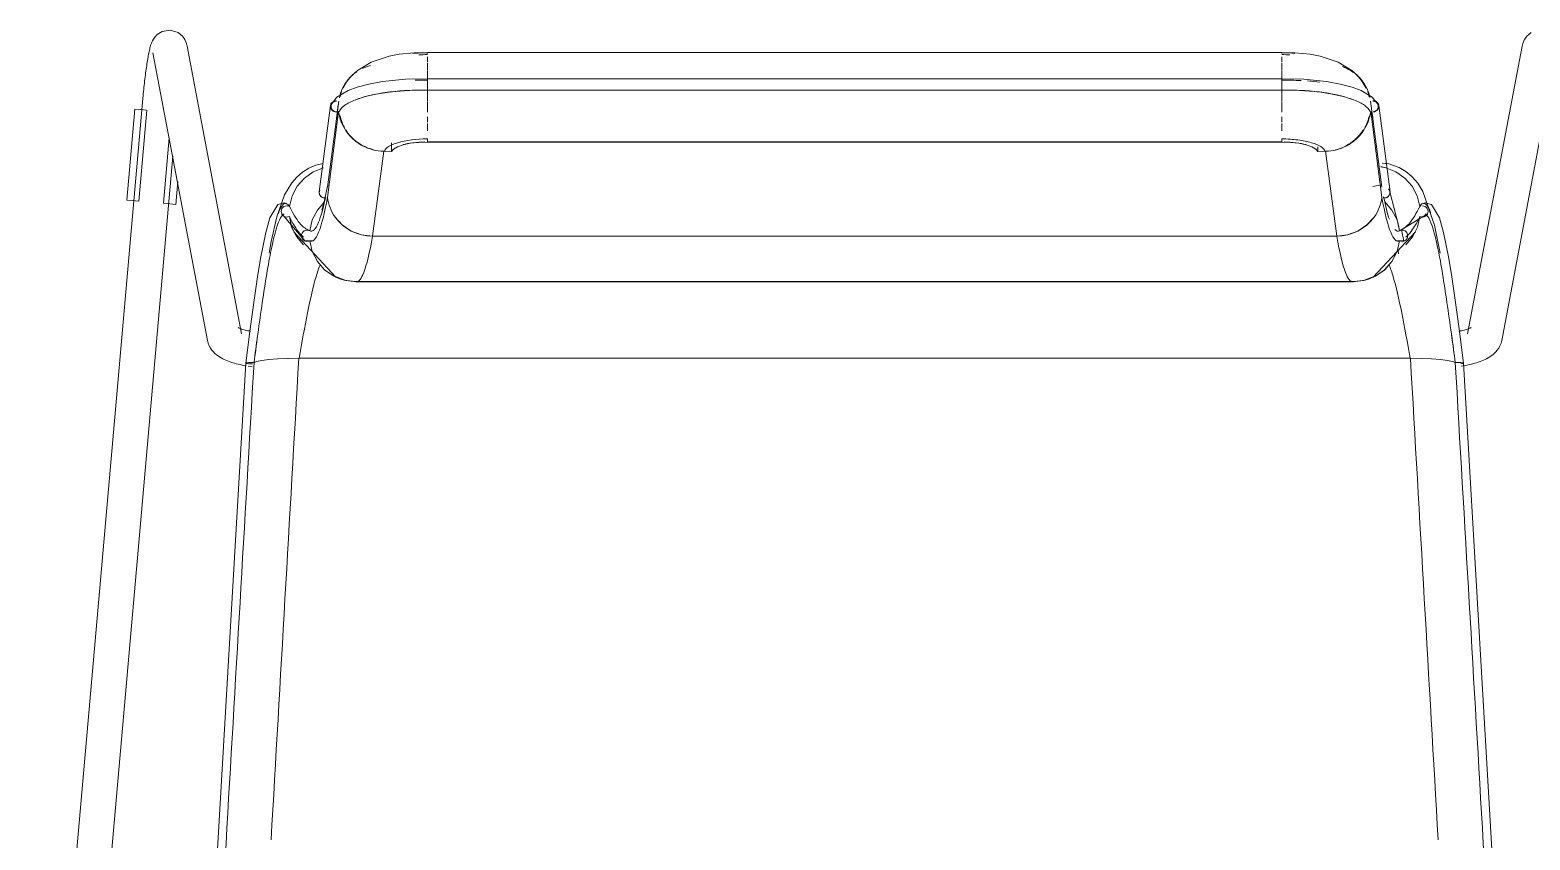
# Model space of a CAD drawing. Header units: millimetres. Extents: x 155927 to 295199, y -4084 to 97293.
# Drawn here: x 213931 to 214448, y 12869 to 13148 of the extents above; entities that cross this region are included whole.
import ezdxf

# ---------------------------------------------------------------- set-up
doc = ezdxf.new("R2010")
doc.units = ezdxf.units.MM
doc.header["$MEASUREMENT"] = 0
doc.layers.add('I-FURN', color=8, linetype='CONTINUOUS', lineweight=9)

msp = doc.modelspace()

# ---------------------------------------------------------------- linework, layer by layer
at = {"layer": 'I-FURN'}
for p, q in [((213974.63, 13146.8), (213973.78, 13145.89)), ((213976.29, 13147.84), (213974.63, 13146.8)), ((213979.05, 13148.32), (213976.29, 13147.84)), ((213981.8, 13147.49), (213979.05, 13148.32)), ((213981.8, 13147.49), (213983.38, 13146.17)), ((214448.74, 13147.49), (214447.16, 13146.17)), ((213972.02, 13141.71), (213971.92, 13141.29)), ((213972.12, 13142.13), (213972.02, 13141.71)), ((213972.23, 13142.53), (213972.12, 13142.13)), ((213972.34, 13142.93), (213972.23, 13142.53)), ((213972.47, 13143.32), (213972.34, 13142.93)), ((213972.61, 13143.73), (213972.47, 13143.32)), ((213972.78, 13144.15), (213972.61, 13143.73)), ((213973, 13144.63), (213972.78, 13144.15)), ((213973.3, 13145.19), (213973, 13144.63)), ((213973.78, 13145.89), (213973.3, 13145.19)), ((213983.38, 13146.17), (213984.12, 13145.09)), ((213984.12, 13145.09), (213984.5, 13144.29)), ((213984.5, 13144.29), (213984.71, 13143.66)), ((213984.71, 13143.66), (213984.85, 13143.15)), ((213984.85, 13143.15), (213984.94, 13142.73)), ((214003.75, 13043.44), (213984.94, 13142.73)), ((214445.6, 13142.73), (214426.79, 13043.44)), ((214445.69, 13143.15), (214445.6, 13142.73)), ((214445.82, 13143.66), (214445.69, 13143.15)), ((214446.04, 13144.29), (214445.82, 13143.66)), ((214446.41, 13145.09), (214446.04, 13144.29)), ((214447.16, 13146.17), (214446.41, 13145.09)), ((213971.07, 13136.66), (213970.98, 13136.06)), ((213971.16, 13137.24), (213971.07, 13136.66)), ((213971.25, 13137.81), (213971.16, 13137.24)), ((213971.34, 13138.36), (213971.25, 13137.81)), ((213971.44, 13138.9), (213971.34, 13138.36)), ((213971.53, 13139.41), (213971.44, 13138.9)), ((213971.63, 13139.91), (213971.53, 13139.41)), ((213971.72, 13140.39), (213971.63, 13139.91)), ((213971.82, 13140.84), (213971.72, 13140.39)), ((213971.92, 13141.29), (213971.82, 13140.84)), ((213973.14, 13140.5), (213991.96, 13041.21)), ((214043.75, 13134.4), (214048.47, 13137.27)), ((214048.47, 13137.27), (214054.62, 13139.29)), ((214054.62, 13139.29), (214058.11, 13139.95)), ((214058.11, 13139.95), (214063.32, 13140.46)), ((214063.32, 13140.46), (214067.84, 13140.55)), ((214067.84, 13140.55), (214067.84, 13140.38)), ((214362.69, 13140.55), (214067.84, 13140.55)), ((214067.84, 13140.25), (214067.84, 13140.53)), ((214067.84, 13137.3), (214067.84, 13139.05)), ((214067.84, 13134.45), (214067.84, 13137.03)), ((214362.69, 13140.38), (214362.69, 13140.55)), ((214367.21, 13140.46), (214362.69, 13140.55)), ((214362.69, 13140.53), (214362.69, 13140.25)), ((214362.69, 13139.05), (214362.69, 13137.3)), ((214362.69, 13137.03), (214362.69, 13134.45)), ((214372.42, 13139.95), (214367.21, 13140.46)), ((214375.92, 13139.29), (214372.42, 13139.95)), ((214382.07, 13137.27), (214375.92, 13139.29)), ((214386.78, 13134.4), (214382.07, 13137.27)), ((214438.58, 13041.21), (214457.39, 13140.5)), ((213970.36, 13131.43), (213970.28, 13130.72)), ((213970.45, 13132.13), (213970.36, 13131.43)), ((213970.53, 13132.81), (213970.45, 13132.13)), ((213970.62, 13133.49), (213970.53, 13132.81)), ((213970.71, 13134.15), (213970.62, 13133.49)), ((213970.8, 13134.8), (213970.71, 13134.15)), ((213970.88, 13135.44), (213970.8, 13134.8)), ((213970.98, 13136.06), (213970.88, 13135.44)), ((214040.1, 13130.5), (214041.77, 13132.57)), ((214041.77, 13132.57), (214043.75, 13134.4)), ((214052.39, 13130.56), (214060.28, 13131.36)), ((214060.28, 13131.36), (214067.84, 13131.51)), ((214067.84, 13134.29), (214067.84, 13131.27)), ((214067.84, 13131.26), (214067.84, 13134.28)), ((214362.69, 13131.51), (214067.84, 13131.51)), ((214067.84, 13127.55), (214067.84, 13131.51)), ((214067.84, 13131.51), (214067.84, 13131.44)), ((214067.84, 13131.44), (214067.84, 13131.24)), ((214067.84, 13131.24), (214067.84, 13130.94)), ((214362.69, 13131.27), (214362.69, 13134.29)), ((214362.69, 13134.28), (214362.69, 13131.26)), ((214362.69, 13131.51), (214362.69, 13127.66)), ((214370.25, 13131.36), (214362.69, 13131.51)), ((214362.69, 13131.44), (214362.69, 13131.51)), ((214362.69, 13131.24), (214362.69, 13131.44)), ((214362.69, 13130.94), (214362.69, 13131.24)), ((214378.14, 13130.56), (214370.25, 13131.36)), ((214388.76, 13132.57), (214386.78, 13134.4)), ((214390.43, 13130.5), (214388.76, 13132.57)), ((213969.82, 13126.31), (213969.75, 13125.56)), ((213969.89, 13127.06), (213969.82, 13126.31)), ((213969.96, 13127.8), (213969.89, 13127.06)), ((213970.04, 13128.54), (213969.96, 13127.8)), ((213970.12, 13129.27), (213970.04, 13128.54)), ((213970.2, 13130), (213970.12, 13129.27)), ((213970.28, 13130.72), (213970.2, 13130)), ((214036.64, 13125.12), (214040.47, 13127.42)), ((214038.77, 13128.23), (214040.1, 13130.5)), ((214040.47, 13127.42), (214043.64, 13128.61)), ((214043.64, 13128.61), (214047.68, 13129.69)), ((214050.01, 13126.15), (214046.51, 13125.35)), ((214047.68, 13129.69), (214052.39, 13130.56)), ((214055.44, 13126.98), (214050.01, 13126.15)), ((214061.43, 13127.46), (214055.44, 13126.98)), ((214067.84, 13127.55), (214061.43, 13127.46)), ((214067.84, 13130.94), (214067.84, 13130.55)), ((214067.84, 13130.55), (214067.84, 13130.09)), ((214067.84, 13130.09), (214067.84, 13129.6)), ((214067.84, 13129.6), (214067.84, 13129.1)), ((214067.84, 13129.1), (214067.84, 13128.63)), ((214067.84, 13128.63), (214067.84, 13128.21)), ((214067.84, 13128.21), (214067.84, 13127.88)), ((214067.84, 13127.88), (214067.84, 13127.66)), ((214067.84, 13127.66), (214067.84, 13127.55)), ((214067.84, 13127.58), (214067.84, 13123.76)), ((214067.84, 13123.76), (214067.84, 13127.58)), ((214067.84, 13127.55), (214362.69, 13127.55)), ((214362.69, 13130.55), (214362.69, 13130.94)), ((214362.69, 13130.09), (214362.69, 13130.55)), ((214362.69, 13129.6), (214362.69, 13130.09)), ((214362.69, 13129.1), (214362.69, 13129.6)), ((214362.69, 13128.63), (214362.69, 13129.1)), ((214362.69, 13128.21), (214362.69, 13128.63)), ((214362.69, 13127.88), (214362.69, 13128.21)), ((214362.69, 13127.66), (214362.69, 13127.88)), ((214362.69, 13123.76), (214362.69, 13127.58)), ((214362.69, 13127.58), (214362.69, 13123.76)), ((214368.92, 13127.47), (214362.69, 13127.55)), ((214375.48, 13126.94), (214368.92, 13127.47)), ((214379.49, 13126.34), (214375.48, 13126.94)), ((214382.86, 13129.69), (214378.14, 13130.56)), ((214383.93, 13125.38), (214379.49, 13126.34)), ((214386.9, 13128.61), (214382.86, 13129.69)), ((214390.07, 13127.42), (214386.9, 13128.61)), ((214393.9, 13125.12), (214390.07, 13127.42)), ((214391.76, 13128.23), (214390.43, 13130.5)), ((213969.67, 13124.65), (213930.72, 12681.33)), ((213964.09, 13089.63), (213966.85, 13121.04)), ((213966.85, 13121.04), (213968.89, 13120.86)), ((213969.68, 13124.81), (213969.67, 13124.65)), ((213969.75, 13125.56), (213969.68, 13124.81)), ((214030.53, 13092.46), (214034.39, 13122.24)), ((214033.38, 13094.1), (214037.23, 13123.8)), ((214034.75, 13122.74), (214036.64, 13125.12)), ((214036.46, 13117.83), (214037.08, 13122.61)), ((214043.68, 13124.47), (214043.17, 13124.28)), ((214046.51, 13125.35), (214043.68, 13124.47)), ((214067.84, 13120.01), (214067.84, 13123.57)), ((214362.69, 13123.57), (214362.69, 13120.01)), ((214387.36, 13124.28), (214383.93, 13125.38)), ((214393.31, 13123.8), (214397.15, 13094.1)), ((214395.79, 13122.74), (214393.9, 13125.12)), ((214396.15, 13122.24), (214400, 13092.46)), ((213968.32, 13089.26), (213971.08, 13120.67)), ((213968.89, 13120.86), (213970.96, 13120.68)), ((214033.36, 13090.55), (214037.21, 13120.26)), ((214067.84, 13116.54), (214067.84, 13118.38)), ((214067.84, 13116.06), (214067.84, 13113.87)), ((214362.69, 13118.38), (214362.69, 13116.54)), ((214362.69, 13113.87), (214362.69, 13116.06)), ((214397.17, 13090.55), (214393.33, 13120.26)), ((214394.03, 13118.17), (214393.76, 13120.27)), ((213978.76, 13111.12), (213976.77, 13088.52)), ((214067.84, 13113.56), (214067.84, 13113.91)), ((214362.69, 13113.91), (214362.69, 13113.56)), ((214048.91, 13077.18), (214052.77, 13106.46)), ((214052.77, 13106.46), (214055.49, 13106.39)), ((214055.49, 13109.39), (214055.49, 13106.39)), ((214055.49, 13106.39), (214056.13, 13107.25)), ((214056.13, 13107.25), (214057.48, 13108.04)), ((214057.48, 13108.04), (214059.46, 13108.71)), ((214059.46, 13108.71), (214061.95, 13109.22)), ((214061.95, 13109.22), (214064.8, 13109.54)), ((214064.8, 13109.54), (214067.84, 13109.65)), ((214362.69, 13109.7), (214067.84, 13109.7)), ((214067.84, 13109.65), (214362.69, 13109.65)), ((214362.69, 13109.65), (214365.73, 13109.54)), ((214365.73, 13109.54), (214368.58, 13109.22)), ((214368.58, 13109.22), (214371.07, 13108.71)), ((214371.07, 13108.71), (214373.06, 13108.04)), ((214373.06, 13108.04), (214374.41, 13107.25)), ((214374.41, 13107.25), (214375.05, 13106.39)), ((214375.05, 13106.39), (214375.05, 13108.05)), ((214375.05, 13106.39), (214377.76, 13106.46)), ((214377.76, 13106.46), (214381.62, 13077.18)), ((213942.67, 12680.28), (213979.97, 13104.78)), ((214026.97, 13100.63), (214024.77, 13099.25)), ((214029.34, 13101.65), (214026.97, 13100.63)), ((214031.99, 13100.8), (214028.47, 13099.4)), ((214031.85, 13102.31), (214029.34, 13101.65)), ((214396.8, 13101.16), (214398.54, 13100.79)), ((214398.55, 13100.8), (214396.81, 13101.17)), ((214399.54, 13102.13), (214397.27, 13102.43)), ((214402.06, 13099.4), (214398.55, 13100.8)), ((214403.14, 13100.84), (214399.54, 13102.13)), ((214405.41, 13099.5), (214403.14, 13100.84)), ((213981, 13088.15), (213981.7, 13096.04)), ((214021.06, 13095.6), (214018.56, 13091.49)), ((214022.8, 13097.57), (214021.06, 13095.6)), ((214024.77, 13099.25), (214022.8, 13097.57)), ((214025.39, 13097.22), (214022.91, 13094.4)), ((214028.47, 13099.4), (214025.39, 13097.22)), ((214405.15, 13097.22), (214402.06, 13099.4)), ((214407.63, 13094.4), (214405.15, 13097.22)), ((214407.58, 13097.72), (214405.41, 13099.5)), ((214409.57, 13095.48), (214407.58, 13097.72)), ((214411.38, 13092.65), (214409.57, 13095.48)), ((214018.56, 13091.49), (214015.88, 13083.86)), ((214021.17, 13091.08), (214020.27, 13087.45)), ((214022.91, 13094.4), (214021.17, 13091.08)), ((214030.59, 13092.7), (214030.52, 13092.23)), ((214030.52, 13092.23), (214030.59, 13091.76)), ((214030.77, 13093.14), (214030.59, 13092.7)), ((214030.59, 13091.76), (214030.78, 13091.32)), ((214030.78, 13091.32), (214031.07, 13090.93)), ((214031.07, 13090.93), (214031.45, 13090.63)), ((214031.45, 13090.63), (214031.91, 13090.44)), ((214031.91, 13090.44), (214032.4, 13090.36)), ((214032.13, 13088.59), (214033.51, 13094.88)), ((214032.4, 13090.36), (214032.89, 13090.4)), ((214397.03, 13094.88), (214394.03, 13094.29)), ((214397.64, 13090.4), (214398.14, 13090.36)), ((214398.14, 13090.36), (214398.63, 13090.44)), ((214398.63, 13090.44), (214399.08, 13090.63)), ((214399.08, 13090.63), (214399.46, 13090.93)), ((214399.46, 13090.93), (214399.76, 13091.32)), ((214399.76, 13093.14), (214399.47, 13093.52)), ((214399.95, 13092.7), (214399.76, 13093.14)), ((214399.76, 13091.32), (214399.95, 13091.76)), ((214400.02, 13092.23), (214399.95, 13092.7)), ((214399.95, 13091.76), (214400.02, 13092.23)), ((214399.99, 13092.54), (214402.95, 13080.93)), ((214409.37, 13091.08), (214407.63, 13094.4)), ((214410.27, 13087.45), (214409.37, 13091.08)), ((214415.37, 13080.94), (214411.38, 13092.65)), ((213966.13, 13089.45), (213964.09, 13089.63)), ((213968.2, 13089.27), (213966.13, 13089.45)), ((213978.96, 13088.33), (213976.89, 13088.51)), ((213981, 13088.15), (213978.96, 13088.33)), ((214013.49, 13083.5), (214016.26, 13088.13)), ((214016.26, 13088.13), (214018.44, 13088.66)), ((214017.39, 13085.74), (214017.47, 13086.23)), ((214017.46, 13086.23), (214017.39, 13085.74)), ((214017.45, 13085.26), (214017.39, 13085.74)), ((214017.39, 13085.74), (214017.45, 13085.26)), ((214017.63, 13084.8), (214017.45, 13085.26)), ((214017.45, 13085.26), (214017.63, 13084.8)), ((214017.66, 13086.68), (214017.46, 13086.23)), ((214017.47, 13086.23), (214017.66, 13086.68)), ((214017.59, 13084.89), (214025.71, 13075.47)), ((214017.74, 13084.62), (214017.61, 13084.83)), ((214017.92, 13084.4), (214017.63, 13084.8)), ((214017.63, 13084.8), (214017.92, 13084.39)), ((214017.66, 13086.68), (214017.96, 13087.08)), ((214017.96, 13087.08), (214017.66, 13086.68)), ((214018.35, 13087.39), (214017.96, 13087.08)), ((214017.96, 13087.08), (214018.35, 13087.38)), ((214018.35, 13087.38), (214018.8, 13087.58)), ((214018.8, 13087.58), (214018.35, 13087.39)), ((214018.44, 13088.66), (214019.36, 13088.37)), ((214019.3, 13087.66), (214018.8, 13087.58)), ((214018.8, 13087.58), (214019.3, 13087.65)), ((214019.79, 13087.61), (214019.3, 13087.66)), ((214019.3, 13087.65), (214019.8, 13087.61)), ((214020.27, 13087.45), (214019.79, 13087.61)), ((214019.8, 13087.61), (214020.27, 13087.45)), ((214029.87, 13086.19), (214028.12, 13082.79)), ((214032.38, 13089.06), (214029.87, 13086.19)), ((214031.38, 13086.16), (214032.13, 13088.59)), ((214400.66, 13086.19), (214398.16, 13089.06)), ((214402.42, 13082.79), (214400.66, 13086.19)), ((214412.95, 13084.89), (214403.56, 13079.18)), ((214410.27, 13087.45), (214410.74, 13087.61)), ((214410.74, 13087.61), (214410.27, 13087.45)), ((214412.09, 13088.66), (214411.18, 13088.37)), ((214411.73, 13087.58), (214411.24, 13087.66)), ((214411.24, 13087.65), (214411.73, 13087.58)), ((214411.73, 13087.58), (214412.19, 13087.38)), ((214412.19, 13087.39), (214411.73, 13087.58)), ((214414.28, 13088.13), (214412.09, 13088.66)), ((214412.58, 13087.08), (214412.19, 13087.39)), ((214412.19, 13087.38), (214412.57, 13087.08)), ((214412.57, 13087.08), (214412.87, 13086.68)), ((214412.88, 13086.68), (214412.58, 13087.08)), ((214412.9, 13084.8), (214412.61, 13084.4)), ((214412.62, 13084.39), (214412.9, 13084.8)), ((214412.87, 13086.68), (214413.07, 13086.23)), ((214413.07, 13086.23), (214412.88, 13086.68)), ((214413.08, 13085.26), (214412.9, 13084.8)), ((214412.9, 13084.8), (214413.09, 13085.26)), ((214413.07, 13086.23), (214413.14, 13085.74)), ((214413.15, 13085.74), (214413.07, 13086.23)), ((214413.14, 13085.74), (214413.08, 13085.26)), ((214413.09, 13085.26), (214413.15, 13085.74)), ((214417.05, 13083.5), (214414.28, 13088.13)), ((214012.08, 13078.5), (214013.49, 13083.5)), ((214015.88, 13083.86), (214013.99, 13075.34)), ((214018.3, 13084.08), (214017.92, 13084.4)), ((214017.92, 13084.39), (214018.3, 13084.08)), ((214018.75, 13083.87), (214018.3, 13084.08)), ((214018.3, 13084.08), (214018.75, 13083.87)), ((214019.24, 13083.78), (214018.75, 13083.87)), ((214018.75, 13083.87), (214019.24, 13083.78)), ((214019.74, 13083.81), (214019.24, 13083.78)), ((214019.24, 13083.78), (214019.74, 13083.81)), ((214020.21, 13083.96), (214019.74, 13083.81)), ((214019.74, 13083.81), (214020.21, 13083.96)), ((214021.01, 13080.35), (214020.21, 13083.96)), ((214020.21, 13083.96), (214021, 13080.35)), ((214021, 13080.35), (214022.64, 13077.02)), ((214022.65, 13077.02), (214021.01, 13080.35)), ((214028.12, 13082.79), (214027.22, 13079.08)), ((214035.99, 13083.79), (214038.48, 13081.05)), ((214038.48, 13081.05), (214041.59, 13078.97)), ((214388.94, 13078.97), (214392.05, 13081.05)), ((214392.05, 13081.05), (214394.54, 13083.79)), ((214403.31, 13079.08), (214402.42, 13082.79)), ((214402.95, 13080.93), (214403.28, 13079.06)), ((214409.53, 13080.35), (214407.89, 13077.02)), ((214407.9, 13077.02), (214409.54, 13080.35)), ((214410.32, 13083.96), (214409.53, 13080.35)), ((214409.54, 13080.35), (214410.32, 13083.96)), ((214410.79, 13083.81), (214410.32, 13083.96)), ((214410.32, 13083.96), (214410.8, 13083.81)), ((214411.29, 13083.78), (214410.79, 13083.81)), ((214410.8, 13083.81), (214411.3, 13083.78)), ((214411.78, 13083.87), (214411.29, 13083.78)), ((214411.3, 13083.78), (214411.79, 13083.87)), ((214412.23, 13084.08), (214411.78, 13083.87)), ((214411.79, 13083.87), (214412.24, 13084.08)), ((214412.61, 13084.4), (214412.23, 13084.08)), ((214412.24, 13084.08), (214412.62, 13084.39)), ((214417.28, 13071.27), (214415.37, 13080.94)), ((214418.45, 13078.5), (214417.05, 13083.5)), ((214010.28, 13069.48), (214012.08, 13078.5)), ((214013.99, 13075.34), (214013.26, 13071.27)), ((214021.7, 13078.7), (214036.3, 13063)), ((214022.64, 13077.02), (214025.04, 13074.19)), ((214025.04, 13074.19), (214022.65, 13077.02)), ((214024.45, 13077.82), (214024.38, 13077.32)), ((214024.38, 13077.32), (214024.45, 13076.83)), ((214024.39, 13077.32), (214024.45, 13077.81)), ((214024.45, 13076.83), (214024.39, 13077.32)), ((214024.45, 13077.81), (214024.64, 13078.28)), ((214024.64, 13078.28), (214024.45, 13077.82)), ((214024.64, 13076.37), (214024.45, 13076.83)), ((214024.45, 13076.83), (214024.64, 13076.37)), ((214024.64, 13078.28), (214024.93, 13078.68)), ((214024.93, 13078.68), (214024.64, 13078.28)), ((214024.93, 13075.97), (214024.64, 13076.37)), ((214024.64, 13076.37), (214024.93, 13075.97)), ((214024.93, 13078.68), (214025.32, 13078.99)), ((214025.31, 13078.99), (214024.93, 13078.68)), ((214025.32, 13075.66), (214024.93, 13075.97)), ((214024.93, 13075.97), (214025.31, 13075.66)), ((214025.76, 13079.2), (214025.31, 13078.99)), ((214025.31, 13075.66), (214025.76, 13075.45)), ((214025.32, 13078.99), (214025.77, 13079.19)), ((214025.77, 13075.46), (214025.32, 13075.66)), ((214025.41, 13075.6), (214028.29, 13075.55)), ((214026.26, 13079.28), (214025.76, 13079.2)), ((214025.76, 13075.45), (214026.26, 13075.37)), ((214025.77, 13079.19), (214026.26, 13079.28)), ((214026.26, 13075.37), (214025.77, 13075.46)), ((214026.26, 13079.28), (214026.76, 13079.24)), ((214026.75, 13079.24), (214026.26, 13079.28)), ((214026.76, 13075.41), (214026.26, 13075.37)), ((214026.26, 13075.37), (214026.75, 13075.41)), ((214026.55, 13079.36), (214026.98, 13079.18)), ((214027.22, 13079.08), (214026.75, 13079.24)), ((214026.75, 13075.41), (214027.22, 13075.57)), ((214026.76, 13079.24), (214027.23, 13079.08)), ((214027.23, 13075.57), (214026.76, 13075.41)), ((214027.22, 13075.57), (214028.12, 13071.86)), ((214041.59, 13078.97), (214045.14, 13077.66)), ((214045.14, 13077.66), (214048.91, 13077.18)), ((214381.62, 13077.18), (214048.91, 13077.18)), ((214048.91, 13077.18), (214381.62, 13077.18)), ((214381.62, 13077.18), (214385.39, 13077.66)), ((214385.39, 13077.66), (214388.94, 13078.97)), ((214408.84, 13078.7), (214394.24, 13063)), ((214405.12, 13075.6), (214402.24, 13075.55)), ((214402.42, 13071.86), (214403.31, 13075.57)), ((214403.31, 13079.08), (214403.78, 13079.24)), ((214403.78, 13079.24), (214403.31, 13079.08)), ((214403.78, 13075.41), (214403.31, 13075.57)), ((214403.31, 13075.57), (214403.78, 13075.41)), ((214403.78, 13079.24), (214404.28, 13079.28)), ((214404.28, 13079.28), (214403.78, 13079.24)), ((214404.28, 13075.37), (214403.78, 13075.41)), ((214403.78, 13075.41), (214404.28, 13075.37)), ((214404.82, 13075.47), (214403.99, 13079.36)), ((214404.28, 13079.28), (214404.77, 13079.19)), ((214404.77, 13079.2), (214404.28, 13079.28)), ((214404.77, 13075.46), (214404.28, 13075.37)), ((214404.28, 13075.37), (214404.77, 13075.45)), ((214405.22, 13078.99), (214404.77, 13079.2)), ((214404.77, 13079.19), (214405.22, 13078.99)), ((214405.22, 13075.66), (214404.77, 13075.46)), ((214404.77, 13075.45), (214405.22, 13075.66)), ((214405.22, 13078.99), (214405.6, 13078.68)), ((214405.6, 13078.68), (214405.22, 13078.99)), ((214405.6, 13075.97), (214405.22, 13075.66)), ((214405.22, 13075.66), (214405.6, 13075.97)), ((214407.89, 13077.02), (214405.49, 13074.19)), ((214405.49, 13074.19), (214407.9, 13077.02)), ((214405.6, 13078.68), (214405.89, 13078.28)), ((214405.9, 13078.28), (214405.6, 13078.68)), ((214405.89, 13076.37), (214405.6, 13075.97)), ((214405.6, 13075.97), (214405.9, 13076.37)), ((214405.89, 13078.28), (214406.08, 13077.81)), ((214406.08, 13076.83), (214405.89, 13076.37)), ((214406.09, 13077.82), (214405.9, 13078.28)), ((214405.9, 13076.37), (214406.09, 13076.83)), ((214406.08, 13077.81), (214406.15, 13077.32)), ((214406.15, 13077.32), (214406.08, 13076.83)), ((214406.15, 13077.32), (214406.09, 13077.82)), ((214406.09, 13076.83), (214406.15, 13077.32)), ((214420.26, 13069.48), (214418.45, 13078.5)), ((214009.24, 13063.16), (214010.28, 13069.48)), ((214029.87, 13068.47), (214028.12, 13071.86)), ((214028.12, 13071.86), (214029.87, 13068.46)), ((214402.41, 13071.86), (214400.66, 13068.47)), ((214400.66, 13068.46), (214402.42, 13071.86)), ((214421.29, 13063.16), (214420.26, 13069.48)), ((214032.38, 13065.6), (214029.87, 13068.47)), ((214029.87, 13068.46), (214032.38, 13065.59)), ((214035.52, 13063.42), (214032.38, 13065.6)), ((214032.38, 13065.59), (214035.51, 13063.42)), ((214398.15, 13065.6), (214395.02, 13063.42)), ((214395.02, 13063.42), (214398.16, 13065.59)), ((214400.66, 13068.47), (214398.15, 13065.6)), ((214398.16, 13065.59), (214400.66, 13068.46)), ((214008.06, 13055.15), (214009.24, 13063.16)), ((214035.2, 13063.6), (214039.66, 13061.87)), ((214035.51, 13063.42), (214039.08, 13062.05)), ((214039.09, 13062.06), (214035.52, 13063.42)), ((214036.3, 13063), (214038.22, 13062.29)), ((214039.08, 13062.05), (214042.88, 13061.58)), ((214042.88, 13061.58), (214039.09, 13062.06)), ((214039.66, 13061.87), (214043.41, 13061.43)), ((214387.66, 13061.58), (214042.88, 13061.58)), ((214042.88, 13061.58), (214387.66, 13061.58)), ((214043.41, 13061.43), (214348.21, 13061.43)), ((214348.21, 13061.43), (214387.12, 13061.43)), ((214390.87, 13061.87), (214387.12, 13061.43)), ((214391.45, 13062.06), (214387.66, 13061.58)), ((214387.66, 13061.58), (214391.45, 13062.05)), ((214395.34, 13063.6), (214390.87, 13061.87)), ((214395.02, 13063.42), (214391.45, 13062.06)), ((214391.45, 13062.05), (214395.02, 13063.42)), ((214394.24, 13063), (214392.31, 13062.29)), ((214422.47, 13055.15), (214421.29, 13063.16)), ((214006.71, 13045.22), (214008.06, 13055.15)), ((214423.83, 13045.22), (214422.47, 13055.15)), ((214002.53, 13045.67), (214002.55, 13045.66)), ((214002.55, 13045.66), (214002.63, 13045.61)), ((214002.63, 13045.61), (214002.71, 13045.57)), ((214002.71, 13045.57), (214002.87, 13045.49)), ((214002.87, 13045.49), (214003.06, 13045.4)), ((214003.06, 13045.4), (214003.29, 13045.31)), ((214003.29, 13045.31), (214003.56, 13045.21)), ((214003.56, 13045.21), (214003.87, 13045.1)), ((214003.87, 13045.1), (214004.2, 13044.99)), ((214004.2, 13044.99), (214004.57, 13044.89)), ((214004.57, 13044.89), (214004.96, 13044.78)), ((214004.96, 13044.78), (214005.38, 13044.67)), ((214005.15, 13033.36), (214006.71, 13045.22)), ((214005.38, 13044.67), (214005.83, 13044.57)), ((214005.83, 13044.57), (214006.3, 13044.47)), ((214006.3, 13044.47), (214006.79, 13044.37)), ((214424.24, 13044.47), (214423.74, 13044.37)), ((214425.38, 13033.36), (214423.83, 13045.22)), ((214424.71, 13044.57), (214424.24, 13044.47)), ((214425.15, 13044.67), (214424.71, 13044.57)), ((214425.57, 13044.78), (214425.15, 13044.67)), ((214425.97, 13044.89), (214425.57, 13044.78)), ((214426.33, 13044.99), (214425.97, 13044.89)), ((214426.67, 13045.1), (214426.33, 13044.99)), ((214426.97, 13045.21), (214426.67, 13045.1)), ((214427.24, 13045.31), (214426.97, 13045.21)), ((214427.47, 13045.4), (214427.24, 13045.31)), ((214427.67, 13045.49), (214427.47, 13045.4)), ((214427.82, 13045.57), (214427.67, 13045.49)), ((214427.91, 13045.61), (214427.82, 13045.57)), ((214427.98, 13045.66), (214427.91, 13045.61)), ((214428.01, 13045.67), (214427.98, 13045.66)), ((213991.96, 13041.21), (213992.22, 13040.22)), ((213992.22, 13040.22), (213992.58, 13039.33)), ((213992.58, 13039.33), (213993.02, 13038.54)), ((213993.02, 13038.54), (213993.5, 13037.85)), ((214437.52, 13038.54), (214437.03, 13037.85)), ((214437.95, 13039.33), (214437.52, 13038.54)), ((214438.32, 13040.22), (214437.95, 13039.33)), ((214438.58, 13041.21), (214438.32, 13040.22)), ((214005.15, 13033.36), (213985.86, 12701.45)), ((213993.5, 13037.85), (213994.01, 13037.25)), ((213994.01, 13037.25), (213994.53, 13036.73)), ((213994.53, 13036.73), (213995.06, 13036.28)), ((213995.06, 13036.28), (213995.6, 13035.88)), ((213995.6, 13035.88), (213996.13, 13035.52)), ((213996.13, 13035.52), (213996.67, 13035.19)), ((213996.67, 13035.19), (213997.21, 13034.9)), ((213997.21, 13034.9), (213997.76, 13034.63)), ((213997.76, 13034.63), (213998.32, 13034.38)), ((213998.32, 13034.38), (213998.89, 13034.15)), ((213998.89, 13034.15), (213999.47, 13033.93)), ((213999.47, 13033.93), (214000.06, 13033.72)), ((214000.06, 13033.72), (214000.67, 13033.53)), ((214000.67, 13033.53), (214001.28, 13033.34)), ((214001.28, 13033.34), (214001.91, 13033.17)), ((214001.91, 13033.17), (214002.56, 13033.01)), ((214002.56, 13033.01), (214003.21, 13032.86)), ((214005.23, 13033.41), (214005.15, 13033.36)), ((214005.15, 13033.36), (214005.22, 13033.41)), ((214005.15, 13033.36), (214005.22, 13033.31)), ((214005.21, 13033.31), (214005.15, 13033.36)), ((214005.4, 13033.26), (214005.21, 13033.31)), ((214005.22, 13033.41), (214005.41, 13033.46)), ((214005.22, 13033.31), (214005.4, 13033.26)), ((214005.42, 13033.46), (214005.23, 13033.41)), ((214005.4, 13033.26), (214005.69, 13033.21)), ((214005.69, 13033.21), (214005.4, 13033.26)), ((214005.41, 13033.46), (214005.71, 13033.51)), ((214005.72, 13033.51), (214005.42, 13033.46)), ((214005.69, 13033.21), (214006.07, 13033.18)), ((214006.07, 13033.18), (214005.69, 13033.21)), ((214005.71, 13033.51), (214006.1, 13033.54)), ((214006.1, 13033.54), (214005.72, 13033.51)), ((214006.07, 13033.18), (214006.52, 13033.16)), ((214006.52, 13033.16), (214006.07, 13033.18)), ((214006.56, 13033.56), (214006.1, 13033.54)), ((214006.1, 13033.54), (214006.55, 13033.56)), ((214006.52, 13033.16), (214007.01, 13033.15)), ((214007.01, 13033.15), (214006.52, 13033.16)), ((214006.55, 13033.56), (214007.05, 13033.57)), ((214007.05, 13033.57), (214006.56, 13033.56)), ((214007.01, 13033.15), (214007.51, 13033.15)), ((214007.51, 13033.15), (214007.01, 13033.15)), ((214007.55, 13033.57), (214007.05, 13033.57)), ((214007.05, 13033.57), (214007.55, 13033.57)), ((214008.02, 13033.55), (214007.55, 13033.57)), ((214007.55, 13033.57), (214008.02, 13033.55)), ((214008.02, 13033.55), (214008.92, 13033.95)), ((214008.92, 13033.95), (214008.02, 13033.55)), ((214010.67, 13034.32), (214008.92, 13033.95)), ((214008.92, 13033.95), (214010.66, 13034.31)), ((214010.67, 13034.32), (214013.13, 13034.63)), ((214013.16, 13034.63), (214010.67, 13034.32)), ((214016.26, 13034.87), (214013.16, 13034.63)), ((214013.16, 13034.63), (214016.22, 13034.86)), ((214016.26, 13034.87), (214019.74, 13035.02)), ((214019.8, 13035.02), (214016.26, 13034.87)), ((214019.8, 13035.02), (214023.49, 13035.08)), ((214023.57, 13035.08), (214019.8, 13035.02)), ((214406.97, 13035.08), (214023.57, 13035.08)), ((214023.57, 13035.08), (214406.97, 13035.08)), ((214410.74, 13035.02), (214406.97, 13035.08)), ((214407.05, 13035.08), (214410.74, 13035.02)), ((214414.27, 13034.87), (214410.74, 13035.02)), ((214410.8, 13035.02), (214414.27, 13034.87)), ((214417.37, 13034.63), (214414.27, 13034.87)), ((214414.32, 13034.86), (214417.38, 13034.63)), ((214419.87, 13034.32), (214417.37, 13034.63)), ((214417.41, 13034.63), (214419.87, 13034.32)), ((214421.61, 13033.95), (214419.87, 13034.32)), ((214419.88, 13034.31), (214421.61, 13033.95)), ((214421.61, 13033.95), (214422.52, 13033.55)), ((214422.52, 13033.55), (214421.61, 13033.95)), ((214422.99, 13033.57), (214422.52, 13033.55)), ((214422.52, 13033.55), (214422.99, 13033.57)), ((214423.49, 13033.57), (214422.99, 13033.57)), ((214422.99, 13033.57), (214423.49, 13033.57)), ((214423.98, 13033.56), (214423.49, 13033.57)), ((214423.49, 13033.57), (214423.98, 13033.56)), ((214424.43, 13033.54), (214423.98, 13033.56)), ((214423.98, 13033.56), (214424.44, 13033.54)), ((214424.82, 13033.51), (214424.43, 13033.54)), ((214424.44, 13033.54), (214424.82, 13033.51)), ((214424.47, 13033.18), (214424.85, 13033.21)), ((214424.85, 13033.21), (214424.47, 13033.18)), ((214425.12, 13033.46), (214424.82, 13033.51)), ((214424.82, 13033.51), (214425.12, 13033.46)), ((214424.85, 13033.21), (214425.14, 13033.26)), ((214425.14, 13033.26), (214424.85, 13033.21)), ((214425.32, 13033.31), (214425.38, 13033.36)), ((214425.39, 13033.36), (214425.32, 13033.31)), ((214425.39, 13033.36), (214444.67, 12701.45)), ((214427.98, 13033.01), (214427.32, 13032.86)), ((214428.62, 13033.17), (214427.98, 13033.01)), ((214429.25, 13033.34), (214428.62, 13033.17)), ((214429.87, 13033.53), (214429.25, 13033.34)), ((214430.47, 13033.72), (214429.87, 13033.53)), ((214431.06, 13033.93), (214430.47, 13033.72)), ((214431.65, 13034.15), (214431.06, 13033.93)), ((214432.22, 13034.38), (214431.65, 13034.15)), ((214432.78, 13034.63), (214432.22, 13034.38)), ((214433.33, 13034.9), (214432.78, 13034.63)), ((214433.86, 13035.19), (214433.33, 13034.9)), ((214434.4, 13035.52), (214433.86, 13035.19)), ((214434.94, 13035.88), (214434.4, 13035.52)), ((214435.47, 13036.28), (214434.94, 13035.88)), ((214436, 13036.73), (214435.47, 13036.28)), ((214436.52, 13037.25), (214436, 13036.73)), ((214437.03, 13037.85), (214436.52, 13037.25)), ((214003.21, 13032.86), (214003.88, 13032.71)), ((214003.88, 13032.71), (214004.56, 13032.58)), ((214004.56, 13032.58), (214005.26, 13032.45)), ((214005.96, 13032.34), (214006.67, 13032.23)), ((214006.67, 13032.23), (214007.4, 13032.13)), ((214425.28, 13032.45), (214424.58, 13032.34)), ((214425.97, 13032.58), (214425.28, 13032.45)), ((214426.65, 13032.71), (214425.97, 13032.58)), ((214427.32, 13032.86), (214426.65, 13032.71))]:
    msp.add_line(p, q, dxfattribs=at)
for centre, major_axis, ratio, start_param, end_param in [((214067.84, 13136.27), (-12.4, 0), 0.287441, 4.712389, 4.950404), ((214362.69, 13136.27), (-12.4, 0), 0.287441, 4.492176, 4.712389), ((214067.84, 13124.8), (0, -15.75), 0.000004, 5.8107, 5.99294), ((214362.69, 13124.8), (0, -15.75), 0.000004, 0.290246, 0.472486), ((214032.48, 13092.23), (-1.96, 0), 0.955139, 5.775592, 8.064923), ((214049.04, 13092.25), (-15.78, 0), 0.955139, 0.112537, 0.354036), ((214381.49, 13092.25), (-15.78, 0), 0.955139, 2.787556, 3.029056), ((214398.05, 13092.23), (-1.96, 0), 0.955139, 1.359855, 3.903556), ((214049.04, 13092.25), (-15.78, 0), 0.955139, 0.354206, 0.595753), ((214381.49, 13092.25), (-15.78, 0), 0.955139, 2.545839, 2.787386), ((214049.04, 13092.25), (-15.78, 0), 0.955139, 0.595876, 1.562553), ((214381.49, 13092.25), (-15.78, 0), 0.955139, 1.579038, 2.545717)]:
    msp.add_ellipse(centre, major_axis=major_axis, ratio=ratio, start_param=start_param, end_param=end_param, dxfattribs=at)
for points in [[(214062.87, 13140.24), (214064.45, 13140.39), (214066.13, 13140.46), (214067.84, 13140.45)], [(214362.69, 13140.45), (214364.27, 13140.46), (214365.77, 13140.39), (214367.2, 13140.25)], [(214048.24, 13136.1), (214047.28, 13135.84), (214046.35, 13135.49), (214045.46, 13135.07)], [(214037.41, 13120.25), (214037.76, 13120.97), (214039.07, 13122.38), (214042.77, 13124.28), (214047.84, 13125.81), (214053.99, 13126.92), (214060.84, 13127.55), (214065.49, 13127.62), (214067.84, 13127.58)], [(214037.69, 13125.21), (214037.85, 13125.86), (214038.05, 13126.51), (214038.29, 13127.14)], [(214063.58, 13130.96), (214064.99, 13131), (214066.41, 13131), (214067.84, 13130.97)], [(214362.69, 13130.97), (214364.91, 13131.01), (214367.11, 13130.98), (214369.29, 13130.87)], [(214371.5, 13130.73), (214372.98, 13130.62), (214374.43, 13130.48), (214375.84, 13130.3)], [(214392.24, 13127.14), (214392.49, 13126.48), (214392.66, 13125.81), (214392.8, 13125.12)], [(214387.53, 13124.22), (214389, 13123.64), (214391.46, 13122.38), (214392.77, 13120.97), (214393.12, 13120.25)], [(214036.94, 13120.1), (214036.86, 13120.09), (214036.7, 13120.07), (214036.53, 13120.07), (214036.45, 13120.07)], [(214037.21, 13120.26), (214037.36, 13119.01), (214037.94, 13116.64), (214039.7, 13113.3), (214042.23, 13110.46), (214045.38, 13108.27), (214048.98, 13106.86), (214051.48, 13106.5), (214052.77, 13106.46)], [(214039.19, 13114.74), (214038.5, 13116), (214038.09, 13117.37), (214037.75, 13118.75)], [(214377.76, 13106.46), (214379.06, 13106.5), (214381.56, 13106.86), (214385.16, 13108.27), (214388.31, 13110.46), (214390.83, 13113.3), (214392.6, 13116.64), (214393.18, 13119.01), (214393.33, 13120.26)], [(214392.87, 13118.74), (214392.55, 13117.35), (214392.05, 13115.99), (214391.35, 13114.73)], [(214053.02, 13106.47), (214053.27, 13107.58), (214056.66, 13109.75), (214064.05, 13110.71), (214067.84, 13110.77)], [(214362.69, 13110.77), (214364.59, 13110.74), (214368.32, 13110.48), (214373.12, 13109.52), (214376.44, 13108.12), (214377.39, 13107.03), (214377.52, 13106.47)], [(214067, 13109.7), (214064.22, 13109.64), (214061.08, 13109.37), (214059.46, 13108.76)], [(214371.07, 13108.76), (214369.01, 13109.3), (214366.3, 13109.59), (214363.53, 13109.68)], [(214033.36, 13090.55), (214032.34, 13085.05), (214030.29, 13076.99), (214028.25, 13075.02), (214027.23, 13075.57)], [(214397.17, 13090.55), (214398.19, 13085.05), (214400.24, 13076.99), (214402.29, 13075.02), (214403.31, 13075.57)], [(214397.8, 13090.77), (214398.46, 13087.64), (214399.12, 13084.72), (214399.77, 13083)], [(214401.68, 13079.5), (214402.22, 13078.93), (214402.76, 13078.79), (214403.31, 13079.08)], [(214402.75, 13072.51), (214402.81, 13072.05), (214402.86, 13071.58), (214402.92, 13071.11)], [(214042.88, 13061.58), (214043.05, 13061.48), (214043.23, 13061.43), (214043.41, 13061.43)], [(214387.12, 13061.43), (214387.3, 13061.43), (214387.48, 13061.48), (214387.66, 13061.58)], [(214009.19, 13042.72), (214008.81, 13039.69), (214008.42, 13036.62), (214008.03, 13033.56)], [(214421.32, 13042.91), (214421.71, 13039.82), (214422.11, 13036.69), (214422.5, 13033.56)], [(213988.7, 12701.55), (213991.92, 12756.96), (213998.36, 12867.72), (214004.8, 12978.31), (214008.02, 13033.55)], [(214013.9, 12868.84), (214017.1, 12924.3), (214020.29, 12979.72), (214023.49, 13035.08)], [(214407.05, 13035.08), (214410.24, 12979.72), (214413.44, 12924.3), (214416.63, 12868.84)], [(214441.84, 12701.55), (214438.62, 12756.96), (214432.18, 12867.72), (214425.74, 12978.31), (214422.52, 13033.55)]]:
    msp.add_open_spline(points, degree=3, dxfattribs=at)
for points, knots in [([(214043.49, 13133.93), (214043.09, 13133.65), (214041.72, 13132.61), (214039.71, 13130.45), (214038.11, 13127.6), (214037.64, 13125.66), (214037.47, 13124.89)], [0.434972, 0.434972, 0.434972, 0.434972, 0.5, 0.6666667, 0.8333333, 0.9407177, 0.9407177, 0.9407177, 0.9407177]), ([(214387.4, 13133.68), (214386.67, 13134.21), (214385.42, 13134.92), (214384.09, 13135.55), (214383.57, 13135.75)], [0.5455526, 0.5455526, 0.5455526, 0.5455526, 0.6666667, 0.739481, 0.739481, 0.739481, 0.739481]), ([(214393.1, 13125), (214392.94, 13125.74), (214392.37, 13127.62), (214390.83, 13130.45), (214389.15, 13132.28), (214388.2, 13133.05)], [0.0634811, 0.0634811, 0.0634811, 0.0634811, 0.1666667, 0.3333333, 0.5, 0.5, 0.5, 0.5]), ([(214362.69, 13127.58), (214365.04, 13127.62), (214369.69, 13127.55), (214376.54, 13126.91), (214382.65, 13125.83), (214385.86, 13124.81), (214387.35, 13124.28)], [0.0000052, 0.0000052, 0.0000052, 0.0000052, 0.1666667, 0.3333333, 0.5, 0.6602535, 0.6602535, 0.6602535, 0.6602535]), ([(214036.35, 13123.84), (214036.21, 13123.84), (214035.99, 13123.83), (214035.7, 13123.76), (214035.43, 13123.66), (214035.11, 13123.48), (214034.79, 13123.19), (214034.56, 13122.83), (214034.42, 13122.48), (214034.38, 13122.17), (214034.37, 13121.9), (214034.41, 13121.63), (214034.48, 13121.38), (214034.59, 13121.13), (214034.78, 13120.82), (214035.11, 13120.49), (214035.51, 13120.26), (214035.86, 13120.14), (214036.23, 13120.07), (214036.68, 13120.08), (214037.03, 13120.18), (214037.21, 13120.26)], [0.1111111, 0.1111111, 0.1111111, 0.1111111, 0.1666667, 0.1944444, 0.2222222, 0.2777778, 0.3333333, 0.3888889, 0.4444444, 0.4791667, 0.5138889, 0.5486111, 0.5833333, 0.6180556, 0.6527778, 0.7222222, 0.7916667, 0.8263889, 0.8611111, 0.9305556, 1, 1, 1, 1]), ([(214035.96, 13120.17), (214035.84, 13120.2), (214035.61, 13120.3), (214035.19, 13120.58), (214034.74, 13121.13), (214034.49, 13122), (214034.72, 13122.78), (214035.11, 13123.29), (214035.49, 13123.59), (214035.95, 13123.78), (214036.28, 13123.82), (214036.45, 13123.82)], [-0.8125, -0.8125, -0.8125, -0.8125, -0.765625, -0.71875, -0.625, -0.5, -0.375, -0.3125, -0.25, -0.1875, -0.125, -0.125, -0.125, -0.125]), ([(214394.18, 13120.08), (214394.32, 13120.08), (214394.55, 13120.11), (214394.84, 13120.19), (214395.11, 13120.3), (214395.42, 13120.5), (214395.74, 13120.81), (214395.98, 13121.17), (214396.11, 13121.53), (214396.16, 13121.84), (214396.16, 13122.12), (214396.13, 13122.38), (214396.06, 13122.63), (214395.94, 13122.88), (214395.75, 13123.18), (214395.43, 13123.49), (214395.03, 13123.7), (214394.68, 13123.8), (214394.36, 13123.84), (214394.15, 13123.85), (214394.03, 13123.84)], [0.1111111, 0.1111111, 0.1111111, 0.1111111, 0.1666667, 0.1944444, 0.2222222, 0.2777778, 0.3333333, 0.3888889, 0.4444444, 0.4791667, 0.5138889, 0.5486111, 0.5833333, 0.6180556, 0.6527778, 0.7222222, 0.7916667, 0.8263889, 0.8611111, 0.9080191, 0.9080191, 0.9080191, 0.9080191]), ([(214394.03, 13123.82), (214394.22, 13123.83), (214394.53, 13123.79), (214394.93, 13123.64), (214395.34, 13123.38), (214395.8, 13122.86), (214396.05, 13122), (214395.82, 13121.21), (214395.42, 13120.67), (214395.04, 13120.36), (214394.74, 13120.22), (214394.58, 13120.17)], [-0.8818958, -0.8818958, -0.8818958, -0.8818958, -0.8125, -0.765625, -0.71875, -0.625, -0.5, -0.375, -0.3125, -0.25, -0.1875, -0.1875, -0.1875, -0.1875]), ([(214049.24, 13107.01), (214048, 13107.33), (214044.48, 13108.76), (214041.01, 13111.38), (214039.85, 13113.75), (214039.77, 13113.93)], [-0.8333333, -0.8333333, -0.8333333, -0.8333333, -0.6666667, -0.3333333, -0.3049056, -0.3049056, -0.3049056, -0.3049056]), ([(214390.85, 13113.91), (214390.73, 13113.73), (214389.23, 13111.47), (214386.12, 13108.82), (214382.54, 13107.25), (214381.3, 13107.01)], [-0.6950944, -0.6950944, -0.6950944, -0.6950944, -0.6666667, -0.3333333, -0.1666667, -0.1666667, -0.1666667, -0.1666667]), ([(214032.67, 13090.46), (214031.88, 13086.75), (214030.06, 13080.26), (214028.25, 13078.53), (214027.23, 13079.08)], [0.1122148, 0.1122148, 0.1122148, 0.1122148, 0.5, 1, 1, 1, 1]), ([(214018.38, 13084.84), (214017.98, 13084.65), (214016.56, 13083.05), (214014.12, 13074.75), (214011.07, 13056.31), (214009.03, 13041.1), (214008.02, 13033.55)], [0.1500588, 0.1500588, 0.1500588, 0.1500588, 0.25, 0.5, 0.75, 1, 1, 1, 1]), ([(214020.27, 13087.45), (214019.24, 13089), (214017.96, 13088.77), (214016.68, 13085.75), (214016.42, 13085.03)], [0, 0, 0, 0, 0.25, 0.3133981, 0.3133981, 0.3133981, 0.3133981]), ([(214026.55, 13079.36), (214025.61, 13079.83), (214023.52, 13081.62), (214021.42, 13085.05), (214020.27, 13087.45)], [0.0974621, 0.0974621, 0.0974621, 0.0974621, 0.5, 1, 1, 1, 1]), ([(214403.99, 13079.36), (214404.92, 13079.83), (214407.02, 13081.62), (214409.11, 13085.05), (214410.27, 13087.45)], [0.0974617, 0.0974617, 0.0974617, 0.0974617, 0.5, 1, 1, 1, 1]), ([(214410.27, 13087.45), (214411.29, 13089), (214412.55, 13088.78), (214413.81, 13085.87), (214414.04, 13085.24)], [0, 0, 0, 0, 0.25, 0.3070827, 0.3070827, 0.3070827, 0.3070827]), ([(214412.15, 13084.84), (214412.56, 13084.65), (214413.98, 13083.05), (214416.42, 13074.75), (214419.47, 13056.31), (214421.5, 13041.1), (214422.52, 13033.55)], [0.1500589, 0.1500589, 0.1500589, 0.1500589, 0.25, 0.5, 0.75, 1, 1, 1, 1]), ([(214025.09, 13076.83), (214024.64, 13077.22), (214023.01, 13078.9), (214021.38, 13081.55), (214020.21, 13083.96)], [0.303693, 0.303693, 0.303693, 0.303693, 0.5, 1, 1, 1, 1]), ([(214405.44, 13076.83), (214405.9, 13077.22), (214407.53, 13078.9), (214409.15, 13081.55), (214410.32, 13083.96)], [0.3036932, 0.3036932, 0.3036932, 0.3036932, 0.5, 1, 1, 1, 1]), ([(214043.41, 13061.43), (214044.24, 13061.43), (214046.07, 13063.81), (214047.91, 13071.45), (214048.91, 13077.18)], [0.0892846, 0.0892846, 0.0892846, 0.0892846, 0.5, 1, 1, 1, 1]), ([(214381.62, 13077.18), (214382.63, 13071.45), (214384.46, 13063.81), (214386.29, 13061.43), (214387.12, 13061.43)], [0, 0, 0, 0, 0.5, 0.9107153, 0.9107153, 0.9107153, 0.9107153]), ([(214023.57, 13035.08), (214024.54, 13040.47), (214026.49, 13051.25), (214028.92, 13061.96), (214030.38, 13066.2), (214030.87, 13067.35)], [0, 0, 0, 0, 0.25, 0.5, 0.625, 0.625, 0.625, 0.625]), ([(214399.67, 13067.35), (214400.16, 13066.2), (214401.61, 13061.96), (214404.05, 13051.25), (214405.99, 13040.47), (214406.97, 13035.08)], [0.375, 0.375, 0.375, 0.375, 0.5, 0.75, 1, 1, 1, 1])]:
    msp.add_open_spline(points, degree=3, knots=knots, dxfattribs=at)

doc.saveas('drawing.dxf')
